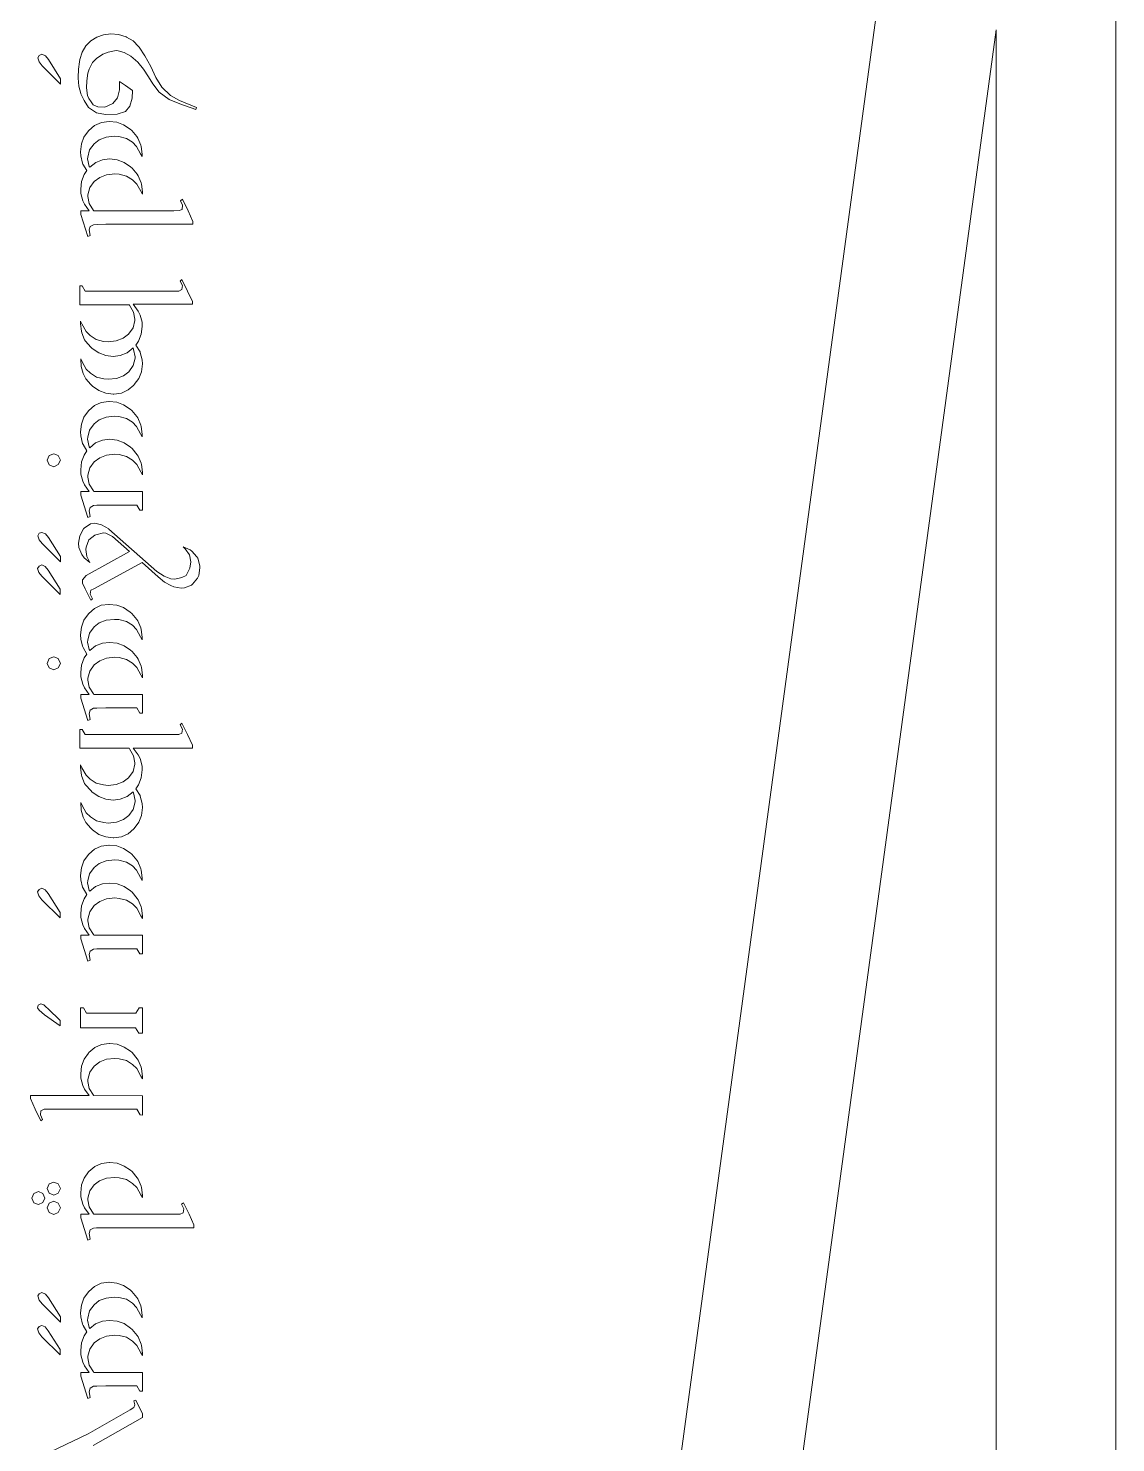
# Model space of a CAD drawing. Header units: inches. Extents: x 10.9 to 61.7, y -4.2 to 41.9.
# Drawn here: x 43.36 to 48.6, y 21.84 to 28.65 of the extents above; entities that cross this region are included whole.
import ezdxf

# ---------------------------------------------------------------- set-up
doc = ezdxf.new("R2010")
doc.units = ezdxf.units.IN
doc.header["$MEASUREMENT"] = 0
doc.layers.add('cut', color=6, linetype='Continuous', lineweight=0)
doc.layers.add('etch', color=1, linetype='Continuous', lineweight=0)

msp = doc.modelspace()

# ---------------------------------------------------------------- linework, layer by layer
at = {"layer": 'cut'}
for p, q in [((48.5979, -0.1158), (48.5979, 32.075)), ((47.659, 30.3091), (44.0697, 3.8206)), ((44.6892, 4.1293), (48.0225, 28.6453)), ((48.0225, 28.6453), (48.0225, 1.244))]:
    msp.add_line(p, q, dxfattribs=at)
at = {"layer": 'etch', "color": 1, "lineweight": 0}
for p, q in [((43.7205, 28.6214), (43.6895, 28.6101)), ((43.7562, 28.6261), (43.7205, 28.6214)), ((43.7929, 28.6224), (43.7562, 28.6261)), ((43.8295, 28.6111), (43.7929, 28.6224)), ((43.6359, 28.5669), (43.618, 28.5368)), ((43.6594, 28.5923), (43.6359, 28.5669)), ((43.6895, 28.6101), (43.6594, 28.5923)), ((43.8323, 28.6101), (43.8295, 28.6111)), ((43.8643, 28.5913), (43.8323, 28.6101)), ((43.8896, 28.565), (43.8643, 28.5913)), ((43.8925, 28.5613), (43.8896, 28.565)), ((43.9207, 28.5199), (43.8925, 28.5613)), ((43.4047, 28.5105), (43.4113, 28.5218)), ((43.4104, 28.4908), (43.4047, 28.5105)), ((43.4047, 28.5105), (43.4047, 28.5105)), ((43.4254, 28.472), (43.4104, 28.4908)), ((43.4104, 28.4908), (43.4104, 28.4908)), ((43.4113, 28.5218), (43.4244, 28.5274)), ((43.4113, 28.5218), (43.4113, 28.5218)), ((43.4244, 28.5274), (43.4414, 28.5199)), ((43.4244, 28.5274), (43.4244, 28.5274)), ((43.4244, 28.5274), (43.4244, 28.5274)), ((43.4244, 28.5274), (43.4244, 28.5274)), ((43.4414, 28.5199), (43.4414, 28.5199)), ((43.4414, 28.5199), (43.4555, 28.5011)), ((43.4555, 28.5011), (43.4555, 28.5011)), ((43.4555, 28.5011), (43.5137, 28.409)), ((43.6049, 28.4908), (43.6002, 28.4551)), ((43.6068, 28.5011), (43.6049, 28.4908)), ((43.618, 28.5368), (43.6068, 28.5011)), ((43.6519, 28.456), (43.6688, 28.487)), ((43.6688, 28.487), (43.6867, 28.5068)), ((43.6867, 28.5068), (43.7177, 28.5274)), ((43.7177, 28.5274), (43.743, 28.5378)), ((43.743, 28.5378), (43.7816, 28.5444)), ((43.7816, 28.5444), (43.791, 28.5434)), ((43.791, 28.5434), (43.821, 28.5359)), ((43.821, 28.5359), (43.853, 28.5171)), ((43.853, 28.5171), (43.8859, 28.4889)), ((43.8859, 28.4889), (43.9141, 28.456)), ((43.9489, 28.4682), (43.9207, 28.5199)), ((43.5137, 28.3837), (43.4254, 28.472)), ((43.6002, 28.4551), (43.5993, 28.4156)), ((43.5993, 28.4156), (43.5993, 28.4118)), ((43.6406, 28.3987), (43.6453, 28.4353)), ((43.6453, 28.4353), (43.6519, 28.456)), ((43.9141, 28.456), (43.9385, 28.4184)), ((43.9385, 28.4184), (43.9583, 28.3846)), ((43.9733, 28.4156), (43.9489, 28.4682)), ((44.0015, 28.3686), (43.9733, 28.4156)), ((43.5137, 28.409), (43.5137, 28.3837)), ((43.5993, 28.4118), (43.603, 28.3733)), ((43.603, 28.3733), (43.6115, 28.3385)), ((43.6397, 28.3658), (43.6406, 28.3987)), ((43.6444, 28.3282), (43.6397, 28.3658)), ((43.7975, 28.3555), (43.7891, 28.3169)), ((43.8267, 28.3771), (43.7975, 28.3959)), ((43.7975, 28.3959), (43.7975, 28.3555)), ((43.8605, 28.3526), (43.8267, 28.3771)), ((43.8586, 28.315), (43.8605, 28.3526)), ((43.9583, 28.3846), (43.9893, 28.3442)), ((44.0438, 28.3291), (44.0015, 28.3686)), ((43.6115, 28.3385), (43.6124, 28.3367)), ((43.6124, 28.3367), (43.6274, 28.3038)), ((43.6274, 28.3038), (43.6491, 28.2709)), ((43.65, 28.3141), (43.6444, 28.3282)), ((43.6613, 28.2972), (43.65, 28.3141)), ((43.6716, 28.284), (43.6613, 28.2972)), ((43.6942, 28.2737), (43.6716, 28.284)), ((43.7665, 28.2906), (43.728, 28.2728)), ((43.7891, 28.3169), (43.7665, 28.2906)), ((43.8267, 28.2511), (43.8483, 28.2775)), ((43.8483, 28.2775), (43.8586, 28.315)), ((43.9893, 28.3442), (44.0381, 28.3094)), ((44.0381, 28.3094), (44.0889, 28.2878)), ((44.087, 28.3047), (44.0438, 28.3291)), ((44.1688, 28.2699), (44.087, 28.3047)), ((44.0889, 28.2878), (44.166, 28.2605)), ((43.6491, 28.2709), (43.6876, 28.2455)), ((43.6876, 28.2455), (43.7299, 28.2361)), ((43.728, 28.2728), (43.6942, 28.2737)), ((43.7299, 28.2361), (43.7872, 28.238)), ((43.7872, 28.238), (43.8267, 28.2511)), ((44.166, 28.2605), (44.1688, 28.2699)), ((43.6481, 28.1581), (43.6265, 28.128)), ((43.65, 28.16), (43.6481, 28.1581)), ((43.6782, 28.1844), (43.65, 28.16)), ((43.7111, 28.1985), (43.6782, 28.1844)), ((43.7477, 28.2032), (43.7111, 28.1985)), ((43.7487, 28.2032), (43.7477, 28.2032)), ((43.7853, 28.1995), (43.7487, 28.2032)), ((43.8182, 28.1872), (43.7853, 28.1995)), ((43.8502, 28.1666), (43.8182, 28.1872)), ((43.8577, 28.16), (43.8502, 28.1666)), ((43.8821, 28.1308), (43.8577, 28.16)), ((43.6143, 28.0951), (43.6096, 28.0575)), ((43.6265, 28.128), (43.6143, 28.0951)), ((43.6538, 28.066), (43.6754, 28.0961)), ((43.6754, 28.0961), (43.7007, 28.1149)), ((43.7007, 28.1149), (43.7346, 28.128)), ((43.7346, 28.128), (43.7741, 28.1318)), ((43.7741, 28.1318), (43.7957, 28.1308)), ((43.7957, 28.1308), (43.8314, 28.1215)), ((43.8314, 28.1215), (43.8605, 28.1036)), ((43.8605, 28.1036), (43.8803, 28.0829)), ((43.8803, 28.0829), (43.9, 28.0481)), ((43.8859, 28.1233), (43.8821, 28.1308)), ((43.9009, 28.0895), (43.8859, 28.1233)), ((43.9028, 28.0829), (43.9009, 28.0895)), ((43.9066, 28.0463), (43.9028, 28.0829)), ((43.6096, 28.0575), (43.6115, 28.0378)), ((43.6115, 28.0378), (43.6199, 28.003)), ((43.6444, 28.0228), (43.6453, 28.0312)), ((43.6528, 27.9871), (43.6444, 28.0228)), ((43.6453, 28.0312), (43.6538, 28.066)), ((43.6838, 28.0049), (43.6547, 27.9824)), ((43.7167, 28.019), (43.6838, 28.0049)), ((43.7506, 28.0228), (43.7167, 28.019)), ((43.7863, 28.0181), (43.7506, 28.0228)), ((43.8201, 28.0059), (43.7863, 28.0181)), ((43.8511, 27.9852), (43.8201, 28.0059)), ((43.9, 28.0481), (43.9075, 28.035)), ((43.9075, 28.035), (43.9066, 28.0463)), ((43.6284, 27.9476), (43.6152, 27.9138)), ((43.6199, 28.003), (43.6218, 27.9983)), ((43.6218, 27.9983), (43.6415, 27.9664)), ((43.6415, 27.9664), (43.6284, 27.9476)), ((43.6547, 27.9824), (43.6528, 27.9871)), ((43.7026, 27.9335), (43.7355, 27.9466)), ((43.7355, 27.9466), (43.775, 27.9504)), ((43.775, 27.9504), (43.7966, 27.9495)), ((43.7966, 27.9495), (43.8323, 27.9401)), ((43.8323, 27.9401), (43.8615, 27.9222)), ((43.8586, 27.9777), (43.8511, 27.9852)), ((43.8831, 27.9495), (43.8586, 27.9777)), ((43.8878, 27.9419), (43.8831, 27.9495)), ((43.9019, 27.9072), (43.8878, 27.9419)), ((43.6152, 27.9138), (43.6115, 27.8771)), ((43.6115, 27.8771), (43.6124, 27.8564)), ((43.6462, 27.8498), (43.6556, 27.8846)), ((43.6556, 27.8846), (43.6763, 27.9147)), ((43.6763, 27.9147), (43.7026, 27.9335)), ((43.8615, 27.9222), (43.8812, 27.9015)), ((43.8812, 27.9015), (43.9009, 27.8668)), ((43.9037, 27.9015), (43.9019, 27.9072)), ((43.9084, 27.8649), (43.9037, 27.9015)), ((43.6124, 27.8564), (43.6209, 27.8217)), ((43.6209, 27.8217), (43.6293, 27.8047)), ((43.6293, 27.8047), (43.6519, 27.7728)), ((43.6462, 27.8414), (43.6462, 27.8498)), ((43.6528, 27.8076), (43.6462, 27.8414)), ((43.6726, 27.7747), (43.6528, 27.8076)), ((43.9009, 27.8668), (43.9084, 27.8527)), ((43.9084, 27.8527), (43.9084, 27.8649)), ((44.1011, 27.8282), (44.0926, 27.8207)), ((44.0926, 27.8207), (44.102, 27.8)), ((44.102, 27.8), (44.1002, 27.7794)), ((44.1284, 27.7728), (44.1011, 27.8282)), ((43.6115, 27.7728), (43.6115, 27.7549)), ((43.6519, 27.7728), (43.6115, 27.7728)), ((43.6115, 27.7549), (43.6462, 27.6487)), ((43.6744, 27.7728), (43.6726, 27.7747)), ((44.0598, 27.7728), (43.6744, 27.7728)), ((44.0851, 27.7737), (44.0598, 27.7728)), ((44.1002, 27.7794), (44.0851, 27.7737)), ((44.1519, 27.722), (44.1284, 27.7728)), ((43.6519, 27.6807), (43.6566, 27.6976)), ((43.6575, 27.6534), (43.6519, 27.6807)), ((43.6566, 27.6976), (43.6735, 27.7061)), ((43.6735, 27.7061), (43.6914, 27.707)), ((43.6914, 27.707), (43.7327, 27.7079)), ((43.7327, 27.7079), (44.1519, 27.7079)), ((44.1519, 27.7079), (44.1519, 27.722)), ((43.6462, 27.6487), (43.6575, 27.6534)), ((43.6068, 27.411), (43.6068, 27.3207)), ((43.619, 27.411), (43.6068, 27.411)), ((43.6331, 27.3865), (43.619, 27.411)), ((44.0983, 27.3931), (44.0842, 27.3865)), ((44.0992, 27.442), (44.0908, 27.4345)), ((44.0908, 27.4345), (44.1011, 27.4128)), ((44.1011, 27.4128), (44.0983, 27.3931)), ((44.1265, 27.3865), (44.0992, 27.442)), ((44.056, 27.3865), (43.6331, 27.3865)), ((43.8878, 27.2897), (43.8633, 27.3226)), ((43.8633, 27.3226), (44.15, 27.3226)), ((44.0842, 27.3865), (44.056, 27.3865)), ((44.15, 27.3367), (44.1265, 27.3865)), ((44.15, 27.3226), (44.15, 27.3367)), ((43.6068, 27.3207), (43.8445, 27.3207)), ((43.8445, 27.3207), (43.8464, 27.3179)), ((43.8464, 27.3179), (43.8662, 27.285)), ((43.8662, 27.285), (43.8727, 27.2512)), ((43.8972, 27.2709), (43.8878, 27.2897)), ((43.9066, 27.2362), (43.8972, 27.2709)), ((43.6096, 27.2409), (43.6105, 27.2286)), ((43.6171, 27.2277), (43.6096, 27.2409)), ((43.6105, 27.2286), (43.6143, 27.1929)), ((43.6143, 27.1929), (43.6162, 27.1854)), ((43.6368, 27.192), (43.6171, 27.2277)), ((43.6575, 27.1723), (43.6368, 27.192)), ((43.8633, 27.2089), (43.8417, 27.1788)), ((43.8727, 27.2437), (43.8633, 27.2089)), ((43.8727, 27.2512), (43.8727, 27.2437)), ((43.9028, 27.1788), (43.9075, 27.2164)), ((43.9075, 27.2164), (43.9066, 27.2362)), ((43.6162, 27.1854), (43.6303, 27.1516)), ((43.6303, 27.1516), (43.635, 27.145)), ((43.635, 27.145), (43.6594, 27.1168)), ((43.6857, 27.1535), (43.6575, 27.1723)), ((43.7214, 27.1441), (43.6857, 27.1535)), ((43.743, 27.1422), (43.7214, 27.1441)), ((43.7825, 27.1469), (43.743, 27.1422)), ((43.8163, 27.1591), (43.7825, 27.1469)), ((43.8417, 27.1788), (43.8163, 27.1591)), ((43.8765, 27.1262), (43.8896, 27.145)), ((43.8972, 27.0933), (43.8765, 27.1262)), ((43.8896, 27.145), (43.9028, 27.1788)), ((43.6115, 27.0595), (43.6133, 27.0228)), ((43.618, 27.0454), (43.6115, 27.0595)), ((43.6594, 27.1168), (43.6669, 27.1093)), ((43.6669, 27.1093), (43.6979, 27.0886)), ((43.6979, 27.0886), (43.7318, 27.0755)), ((43.7318, 27.0755), (43.7675, 27.0717)), ((43.7675, 27.0717), (43.7684, 27.0717)), ((43.7684, 27.0717), (43.8013, 27.0755)), ((43.8013, 27.0755), (43.8351, 27.0886)), ((43.8351, 27.0886), (43.8633, 27.1121)), ((43.8633, 27.1121), (43.8662, 27.1055)), ((43.8737, 27.0623), (43.8643, 27.0275)), ((43.8662, 27.1055), (43.8737, 27.0698)), ((43.8737, 27.0698), (43.8737, 27.0623)), ((43.8981, 27.0896), (43.8972, 27.0933)), ((43.9075, 27.0548), (43.8981, 27.0896)), ((43.9084, 27.035), (43.9075, 27.0548)), ((43.6133, 27.0228), (43.6227, 26.989)), ((43.6378, 27.0106), (43.618, 27.0454)), ((43.6227, 26.989), (43.6359, 26.9636)), ((43.6585, 26.9909), (43.6378, 27.0106)), ((43.6876, 26.9721), (43.6585, 26.9909)), ((43.8427, 26.9975), (43.8173, 26.9777)), ((43.8643, 27.0275), (43.8427, 26.9975)), ((43.8915, 26.9646), (43.9037, 26.9975)), ((43.9037, 26.9975), (43.9084, 27.035)), ((43.6359, 26.9636), (43.6603, 26.9354)), ((43.6603, 26.9354), (43.6688, 26.9279)), ((43.6688, 26.9279), (43.6989, 26.9072)), ((43.7233, 26.9627), (43.6876, 26.9721)), ((43.744, 26.9617), (43.7233, 26.9627)), ((43.7835, 26.9655), (43.744, 26.9617)), ((43.8173, 26.9777), (43.7835, 26.9655)), ((43.8398, 26.91), (43.868, 26.9335)), ((43.868, 26.9335), (43.869, 26.9354)), ((43.869, 26.9354), (43.8915, 26.9646)), ((43.7101, 26.8499), (43.6782, 26.8349)), ((43.6989, 26.9072), (43.7327, 26.8941)), ((43.7468, 26.8546), (43.7101, 26.8499)), ((43.7327, 26.8941), (43.7684, 26.8903)), ((43.7487, 26.8546), (43.7468, 26.8546)), ((43.7853, 26.8508), (43.7487, 26.8546)), ((43.7684, 26.8903), (43.7694, 26.8903)), ((43.7694, 26.8903), (43.7712, 26.8903)), ((43.7712, 26.8903), (43.8079, 26.895)), ((43.8182, 26.8386), (43.7853, 26.8508)), ((43.8079, 26.895), (43.8398, 26.91)), ((43.6265, 26.7785), (43.6143, 26.7456)), ((43.6481, 26.8086), (43.6265, 26.7785)), ((43.65, 26.8114), (43.6481, 26.8086)), ((43.6782, 26.8349), (43.65, 26.8114)), ((43.7007, 26.7663), (43.7346, 26.7785)), ((43.7346, 26.7785), (43.7741, 26.7832)), ((43.7741, 26.7832), (43.7957, 26.7813)), ((43.7957, 26.7813), (43.8314, 26.7728)), ((43.8492, 26.8179), (43.8182, 26.8386)), ((43.8577, 26.8104), (43.8492, 26.8179)), ((43.8821, 26.7813), (43.8577, 26.8104)), ((43.8859, 26.7757), (43.8821, 26.7813)), ((43.6143, 26.7456), (43.6096, 26.708)), ((43.6453, 26.6817), (43.6538, 26.7165)), ((43.6538, 26.7165), (43.6754, 26.7465)), ((43.6754, 26.7465), (43.7007, 26.7663)), ((43.8314, 26.7728), (43.8605, 26.754)), ((43.8605, 26.754), (43.8803, 26.7334)), ((43.8803, 26.7334), (43.9, 26.6986)), ((43.9009, 26.7409), (43.8859, 26.7757)), ((43.9028, 26.7334), (43.9009, 26.7409)), ((43.9066, 26.6967), (43.9028, 26.7334)), ((43.6096, 26.708), (43.6115, 26.6883)), ((43.6115, 26.6883), (43.6199, 26.6525)), ((43.6199, 26.6525), (43.6227, 26.6478)), ((43.6227, 26.6478), (43.6415, 26.6159)), ((43.6444, 26.6732), (43.6453, 26.6817)), ((43.6528, 26.6366), (43.6444, 26.6732)), ((43.6829, 26.6544), (43.6547, 26.6319)), ((43.7167, 26.6676), (43.6829, 26.6544)), ((43.7506, 26.6723), (43.7167, 26.6676)), ((43.7863, 26.6676), (43.7506, 26.6723)), ((43.8201, 26.6554), (43.7863, 26.6676)), ((43.8511, 26.6337), (43.8201, 26.6554)), ((43.9, 26.6986), (43.9075, 26.6845)), ((43.9075, 26.6845), (43.9066, 26.6967)), ((43.4498, 26.5717), (43.4592, 26.5943)), ((43.4592, 26.5943), (43.4818, 26.6027)), ((43.4592, 26.5943), (43.4592, 26.5943)), ((43.4818, 26.6027), (43.5034, 26.5943)), ((43.4818, 26.6027), (43.4818, 26.6027)), ((43.4818, 26.6027), (43.4818, 26.6027)), ((43.4818, 26.6027), (43.4818, 26.6027)), ((43.5034, 26.5943), (43.5034, 26.5943)), ((43.5034, 26.5943), (43.5137, 26.5717)), ((43.6284, 26.5962), (43.6152, 26.5633)), ((43.6415, 26.6159), (43.6284, 26.5962)), ((43.6547, 26.6319), (43.6528, 26.6366)), ((43.6763, 26.5642), (43.7026, 26.583)), ((43.7026, 26.583), (43.7355, 26.5962)), ((43.7355, 26.5962), (43.775, 26.5999)), ((43.775, 26.5999), (43.7966, 26.599)), ((43.7966, 26.599), (43.8323, 26.5896)), ((43.8323, 26.5896), (43.8615, 26.5717)), ((43.8586, 26.6272), (43.8511, 26.6337)), ((43.8831, 26.598), (43.8586, 26.6272)), ((43.8878, 26.5915), (43.8831, 26.598)), ((43.9019, 26.5567), (43.8878, 26.5915)), ((43.4592, 26.5492), (43.4498, 26.5717)), ((43.4498, 26.5717), (43.4498, 26.5717)), ((43.4818, 26.5398), (43.4592, 26.5492)), ((43.4592, 26.5492), (43.4592, 26.5492)), ((43.5034, 26.5501), (43.4818, 26.5398)), ((43.4818, 26.5398), (43.4818, 26.5398)), ((43.5137, 26.5717), (43.5034, 26.5501)), ((43.5034, 26.5501), (43.5034, 26.5501)), ((43.5137, 26.5717), (43.5137, 26.5717)), ((43.6152, 26.5633), (43.6115, 26.5257)), ((43.6115, 26.5257), (43.6124, 26.505)), ((43.6124, 26.505), (43.6209, 26.4702)), ((43.6462, 26.4994), (43.6556, 26.5341)), ((43.6556, 26.5341), (43.6763, 26.5642)), ((43.8615, 26.5717), (43.8812, 26.5501)), ((43.8812, 26.5501), (43.9009, 26.5153)), ((43.9009, 26.5153), (43.9084, 26.5012)), ((43.9037, 26.5501), (43.9019, 26.5567)), ((43.9084, 26.5135), (43.9037, 26.5501)), ((43.9084, 26.5012), (43.9084, 26.5135)), ((43.6209, 26.4702), (43.6303, 26.4524)), ((43.6303, 26.4524), (43.6519, 26.4204)), ((43.6462, 26.49), (43.6462, 26.4994)), ((43.6528, 26.4561), (43.6462, 26.49)), ((43.6726, 26.4232), (43.6528, 26.4561)), ((43.6115, 26.4204), (43.6115, 26.4026)), ((43.6519, 26.4204), (43.6115, 26.4204)), ((43.6115, 26.4026), (43.6462, 26.2954)), ((43.6744, 26.4204), (43.6726, 26.4232)), ((43.9084, 26.4204), (43.6744, 26.4204)), ((43.9084, 26.3302), (43.9084, 26.4204)), ((43.6519, 26.3283), (43.6566, 26.3443)), ((43.6575, 26.3001), (43.6519, 26.3283)), ((43.6566, 26.3443), (43.6735, 26.3537)), ((43.6735, 26.3537), (43.6895, 26.3546)), ((43.6895, 26.3546), (43.7327, 26.3556)), ((43.7327, 26.3556), (43.8821, 26.3556)), ((43.8821, 26.3556), (43.8962, 26.3302)), ((43.8962, 26.3302), (43.9084, 26.3302)), ((43.6246, 26.2409), (43.6068, 26.2071)), ((43.6274, 26.2447), (43.6246, 26.2409)), ((43.6585, 26.2644), (43.6274, 26.2447)), ((43.6462, 26.2954), (43.6575, 26.3001)), ((43.6791, 26.2682), (43.6585, 26.2644)), ((43.7111, 26.2606), (43.6791, 26.2682)), ((43.7468, 26.2409), (43.7111, 26.2606)), ((43.7468, 26.24), (43.7468, 26.2409)), ((43.978, 26.036), (43.7468, 26.24)), ((43.4047, 26.208), (43.4113, 26.2193)), ((43.4104, 26.1883), (43.4047, 26.208)), ((43.4047, 26.208), (43.4047, 26.208)), ((43.4254, 26.1695), (43.4104, 26.1883)), ((43.4104, 26.1883), (43.4104, 26.1883)), ((43.4113, 26.2193), (43.4244, 26.224)), ((43.4113, 26.2193), (43.4113, 26.2193)), ((43.4244, 26.224), (43.4414, 26.2174)), ((43.4244, 26.224), (43.4244, 26.224)), ((43.4244, 26.224), (43.4244, 26.224)), ((43.4244, 26.224), (43.4244, 26.224)), ((43.5137, 26.0821), (43.4254, 26.1695)), ((43.4414, 26.2174), (43.4414, 26.2174)), ((43.4414, 26.2174), (43.4555, 26.1986)), ((43.4555, 26.1986), (43.4555, 26.1986)), ((43.4555, 26.1986), (43.5137, 26.1075)), ((43.6068, 26.2071), (43.6011, 26.1723)), ((43.6011, 26.1723), (43.603, 26.1507)), ((43.6368, 26.1526), (43.6509, 26.1873)), ((43.6509, 26.1873), (43.6791, 26.2099)), ((43.6791, 26.2099), (43.6848, 26.2127)), ((43.6848, 26.2127), (43.7205, 26.2212)), ((43.7205, 26.2212), (43.7318, 26.2202)), ((43.7318, 26.2202), (43.7647, 26.2043)), ((43.7647, 26.2043), (43.8464, 26.131)), ((43.5137, 26.1075), (43.5137, 26.0821)), ((43.603, 26.1507), (43.6171, 26.1169)), ((43.6171, 26.1169), (43.6284, 26.1018)), ((43.6284, 26.1018), (43.6556, 26.0783)), ((43.6359, 26.1413), (43.6368, 26.1526)), ((43.6415, 26.1084), (43.6359, 26.1413)), ((43.8464, 26.131), (43.6378, 26.0154)), ((43.6556, 26.0783), (43.6415, 26.1084)), ((44.1049, 26.1545), (44.1143, 26.1451)), ((44.1387, 26.1394), (44.1049, 26.1545)), ((44.1143, 26.1451), (44.1349, 26.115)), ((44.1349, 26.115), (44.1425, 26.0821)), ((44.1462, 26.1338), (44.1387, 26.1394)), ((44.1706, 26.1065), (44.1462, 26.1338)), ((44.1753, 26.099), (44.1706, 26.1065)), ((44.1857, 26.0633), (44.1753, 26.099)), ((43.4028, 26.0501), (43.4104, 26.0614)), ((43.4094, 26.0304), (43.4028, 26.0501)), ((43.4028, 26.0501), (43.4028, 26.0501)), ((43.4244, 26.0125), (43.4094, 26.0304)), ((43.4094, 26.0304), (43.4094, 26.0304)), ((43.4104, 26.0614), (43.4235, 26.0671)), ((43.4104, 26.0614), (43.4104, 26.0614)), ((43.4235, 26.0671), (43.4404, 26.0595)), ((43.4235, 26.0671), (43.4235, 26.0671)), ((43.4235, 26.0671), (43.4235, 26.0671)), ((43.4235, 26.0671), (43.4235, 26.0671)), ((43.4404, 26.0595), (43.4404, 26.0595)), ((43.4404, 26.0595), (43.4545, 26.0417)), ((43.4545, 26.0417), (43.4545, 26.0417)), ((43.4545, 26.0417), (43.5128, 25.9496)), ((43.6744, 25.9524), (43.9075, 26.0783)), ((43.9075, 26.0783), (43.9846, 26.0097)), ((44.0128, 26.0125), (43.978, 26.036)), ((44.1368, 26.0511), (44.119, 26.0163)), ((44.1425, 26.0821), (44.1368, 26.0511)), ((44.18, 26.0163), (44.1857, 26.053)), ((44.1857, 26.053), (44.1857, 26.0633)), ((43.5128, 25.9242), (43.4244, 26.0125)), ((43.6378, 26.0154), (43.6199, 25.9947)), ((43.6199, 25.9947), (43.6199, 25.9796)), ((43.6199, 25.9796), (43.6321, 25.9515)), ((43.9846, 26.0097), (44.0156, 25.9843)), ((44.0457, 26.0003), (44.0128, 26.0125)), ((44.0156, 25.9843), (44.0447, 25.9674)), ((44.0447, 25.9674), (44.0607, 25.9609)), ((44.0645, 25.9984), (44.0457, 26.0003)), ((44.0607, 25.9609), (44.0955, 25.9552)), ((44.0983, 26.006), (44.0645, 25.9984)), ((44.119, 26.0163), (44.0983, 26.006)), ((44.1114, 25.9562), (44.1443, 25.9703)), ((44.1443, 25.9703), (44.15, 25.975)), ((44.15, 25.975), (44.1744, 26.0031)), ((44.1744, 26.0031), (44.18, 26.0163)), ((43.5128, 25.9496), (43.5128, 25.9242)), ((43.6321, 25.9515), (43.6594, 25.8969)), ((43.6575, 25.9261), (43.6594, 25.9458)), ((43.6679, 25.9035), (43.6575, 25.9261)), ((43.6594, 25.9458), (43.6744, 25.9524)), ((43.6594, 25.8969), (43.6679, 25.9035)), ((44.0955, 25.9552), (44.1114, 25.9562)), ((43.6481, 25.8312), (43.6265, 25.8011)), ((43.65, 25.833), (43.6481, 25.8312)), ((43.6782, 25.8575), (43.65, 25.833)), ((43.7101, 25.8725), (43.6782, 25.8575)), ((43.7468, 25.8772), (43.7101, 25.8725)), ((43.7487, 25.8772), (43.7468, 25.8772)), ((43.7853, 25.8735), (43.7487, 25.8772)), ((43.8182, 25.8612), (43.7853, 25.8735)), ((43.8492, 25.8396), (43.8182, 25.8612)), ((43.8577, 25.833), (43.8492, 25.8396)), ((43.8821, 25.8039), (43.8577, 25.833)), ((43.6143, 25.7673), (43.6096, 25.7306)), ((43.6265, 25.8011), (43.6143, 25.7673)), ((43.6538, 25.7391), (43.6754, 25.7691)), ((43.6754, 25.7691), (43.7007, 25.7889)), ((43.7007, 25.7889), (43.7346, 25.8011)), ((43.7346, 25.8011), (43.7741, 25.8048)), ((43.7741, 25.8048), (43.7957, 25.8039)), ((43.7957, 25.8039), (43.8314, 25.7945)), ((43.8314, 25.7945), (43.8605, 25.7767)), ((43.8605, 25.7767), (43.8803, 25.756)), ((43.8803, 25.756), (43.9, 25.7212)), ((43.8859, 25.7973), (43.8821, 25.8039)), ((43.9009, 25.7635), (43.8859, 25.7973)), ((43.9028, 25.756), (43.9009, 25.7635)), ((43.9066, 25.7193), (43.9028, 25.756)), ((43.6096, 25.7306), (43.6115, 25.7099)), ((43.6115, 25.7099), (43.6199, 25.6752)), ((43.6444, 25.6949), (43.6453, 25.7043)), ((43.6528, 25.6592), (43.6444, 25.6949)), ((43.6453, 25.7043), (43.6538, 25.7391)), ((43.7167, 25.6902), (43.6829, 25.677)), ((43.7506, 25.694), (43.7167, 25.6902)), ((43.7863, 25.6902), (43.7506, 25.694)), ((43.8201, 25.677), (43.7863, 25.6902)), ((43.9, 25.7212), (43.9075, 25.7062)), ((43.9075, 25.7062), (43.9066, 25.7193)), ((43.4592, 25.6159), (43.4818, 25.6244)), ((43.4818, 25.6244), (43.5034, 25.6159)), ((43.4818, 25.6244), (43.4818, 25.6244)), ((43.4818, 25.6244), (43.4818, 25.6244)), ((43.4818, 25.6244), (43.4818, 25.6244)), ((43.6199, 25.6752), (43.6227, 25.6695)), ((43.6227, 25.6695), (43.6415, 25.6376)), ((43.6415, 25.6376), (43.6284, 25.6188)), ((43.6547, 25.6545), (43.6528, 25.6592)), ((43.6829, 25.677), (43.6547, 25.6545)), ((43.7355, 25.6178), (43.775, 25.6225)), ((43.775, 25.6225), (43.7966, 25.6206)), ((43.7966, 25.6206), (43.8323, 25.6122)), ((43.8511, 25.6564), (43.8201, 25.677)), ((43.8586, 25.6498), (43.8511, 25.6564)), ((43.8831, 25.6206), (43.8586, 25.6498)), ((43.8878, 25.6131), (43.8831, 25.6206)), ((43.4498, 25.5925), (43.4592, 25.6159)), ((43.4592, 25.5708), (43.4498, 25.5925)), ((43.4498, 25.5925), (43.4498, 25.5925)), ((43.4592, 25.6159), (43.4592, 25.6159)), ((43.4818, 25.5614), (43.4592, 25.5708)), ((43.4592, 25.5708), (43.4592, 25.5708)), ((43.5034, 25.5718), (43.4818, 25.5614)), ((43.4818, 25.5614), (43.4818, 25.5614)), ((43.5034, 25.6159), (43.5034, 25.6159)), ((43.5034, 25.6159), (43.5137, 25.5925)), ((43.5137, 25.5925), (43.5034, 25.5718)), ((43.5034, 25.5718), (43.5034, 25.5718)), ((43.5137, 25.5925), (43.5137, 25.5925)), ((43.6152, 25.5849), (43.6115, 25.5483)), ((43.6284, 25.6188), (43.6152, 25.5849)), ((43.6462, 25.521), (43.6556, 25.5558)), ((43.6556, 25.5558), (43.6763, 25.5859)), ((43.6763, 25.5859), (43.7026, 25.6056)), ((43.7026, 25.6056), (43.7355, 25.6178)), ((43.8323, 25.6122), (43.8615, 25.5934)), ((43.8615, 25.5934), (43.8812, 25.5727)), ((43.8812, 25.5727), (43.9009, 25.537)), ((43.9019, 25.5793), (43.8878, 25.6131)), ((43.9037, 25.5727), (43.9019, 25.5793)), ((43.9084, 25.5361), (43.9037, 25.5727)), ((43.6115, 25.5483), (43.6124, 25.5276)), ((43.6124, 25.5276), (43.6209, 25.4928)), ((43.6209, 25.4928), (43.6303, 25.475)), ((43.6462, 25.5126), (43.6462, 25.521)), ((43.6528, 25.4778), (43.6462, 25.5126)), ((43.9009, 25.537), (43.9084, 25.5238)), ((43.9084, 25.5238), (43.9084, 25.5361)), ((43.6115, 25.443), (43.6115, 25.4252)), ((43.6519, 25.443), (43.6115, 25.443)), ((43.6115, 25.4252), (43.6462, 25.318)), ((43.6303, 25.475), (43.6519, 25.443)), ((43.6726, 25.4458), (43.6528, 25.4778)), ((43.6744, 25.443), (43.6726, 25.4458)), ((43.9084, 25.443), (43.6744, 25.443)), ((43.9084, 25.3528), (43.9084, 25.443)), ((43.6519, 25.35), (43.6566, 25.3669)), ((43.6575, 25.3227), (43.6519, 25.35)), ((43.6566, 25.3669), (43.6735, 25.3763)), ((43.6735, 25.3763), (43.6895, 25.3772)), ((43.6895, 25.3772), (43.7327, 25.3782)), ((43.7327, 25.3782), (43.8821, 25.3782)), ((43.8821, 25.3782), (43.8962, 25.3528)), ((43.8962, 25.3528), (43.9084, 25.3528)), ((43.6462, 25.318), (43.6575, 25.3227)), ((44.0992, 25.3049), (44.0908, 25.2974)), ((44.0908, 25.2974), (44.1011, 25.2757)), ((44.1265, 25.2494), (44.0992, 25.3049)), ((43.6068, 25.2739), (43.6068, 25.1836)), ((43.619, 25.2739), (43.6068, 25.2739)), ((43.6331, 25.2494), (43.619, 25.2739)), ((44.056, 25.2494), (43.6331, 25.2494)), ((44.0842, 25.2494), (44.056, 25.2494)), ((44.0983, 25.256), (44.0842, 25.2494)), ((44.1011, 25.2757), (44.0983, 25.256)), ((44.15, 25.1987), (44.1265, 25.2494)), ((43.6068, 25.1836), (43.8445, 25.1836)), ((43.8445, 25.1836), (43.8464, 25.1808)), ((43.8464, 25.1808), (43.8662, 25.1479)), ((43.8878, 25.1526), (43.8633, 25.1846)), ((43.8633, 25.1846), (44.15, 25.1846)), ((43.8662, 25.1479), (43.8727, 25.1141)), ((43.8972, 25.1338), (43.8878, 25.1526)), ((44.15, 25.1846), (44.15, 25.1987)), ((43.6096, 25.1038), (43.6105, 25.0915)), ((43.6171, 25.0897), (43.6096, 25.1038)), ((43.6105, 25.0915), (43.6143, 25.0549)), ((43.6368, 25.0549), (43.6171, 25.0897)), ((43.8727, 25.1066), (43.8633, 25.0718)), ((43.8727, 25.1141), (43.8727, 25.1066)), ((43.9066, 25.0981), (43.8972, 25.1338)), ((43.9028, 25.0417), (43.9075, 25.0793)), ((43.9075, 25.0793), (43.9066, 25.0981)), ((43.6143, 25.0549), (43.6162, 25.0483)), ((43.6162, 25.0483), (43.6303, 25.0145)), ((43.6303, 25.0145), (43.635, 25.0079)), ((43.635, 25.0079), (43.6594, 24.9797)), ((43.6575, 25.0352), (43.6368, 25.0549)), ((43.6857, 25.0164), (43.6575, 25.0352)), ((43.7214, 25.007), (43.6857, 25.0164)), ((43.743, 25.0051), (43.7214, 25.007)), ((43.7825, 25.0088), (43.743, 25.0051)), ((43.8163, 25.022), (43.7825, 25.0088)), ((43.8417, 25.0417), (43.8163, 25.022)), ((43.8633, 25.0718), (43.8417, 25.0417)), ((43.8765, 24.9891), (43.8896, 25.0079)), ((43.8896, 25.0079), (43.9028, 25.0417)), ((43.6594, 24.9797), (43.6669, 24.9722)), ((43.6669, 24.9722), (43.6979, 24.9515)), ((43.6979, 24.9515), (43.7318, 24.9384)), ((43.7318, 24.9384), (43.7675, 24.9346)), ((43.7684, 24.9346), (43.8013, 24.9384)), ((43.8013, 24.9384), (43.8351, 24.9515)), ((43.8351, 24.9515), (43.8633, 24.9741)), ((43.8633, 24.9741), (43.8662, 24.9684)), ((43.8662, 24.9684), (43.8737, 24.9327)), ((43.8972, 24.9562), (43.8765, 24.9891)), ((43.8981, 24.9524), (43.8972, 24.9562)), ((43.9075, 24.9177), (43.8981, 24.9524)), ((43.6115, 24.9224), (43.6133, 24.8857)), ((43.618, 24.9083), (43.6115, 24.9224)), ((43.6133, 24.8857), (43.6227, 24.8519)), ((43.6378, 24.8735), (43.618, 24.9083)), ((43.6585, 24.8528), (43.6378, 24.8735)), ((43.7675, 24.9346), (43.7684, 24.9346)), ((43.8643, 24.8895), (43.8427, 24.8603)), ((43.8737, 24.9252), (43.8643, 24.8895)), ((43.8737, 24.9327), (43.8737, 24.9252)), ((43.9037, 24.8603), (43.9084, 24.8979)), ((43.9084, 24.8979), (43.9075, 24.9177)), ((43.6227, 24.8519), (43.6359, 24.8265)), ((43.6359, 24.8265), (43.6603, 24.7983)), ((43.6876, 24.835), (43.6585, 24.8528)), ((43.7233, 24.8256), (43.6876, 24.835)), ((43.744, 24.8237), (43.7233, 24.8256)), ((43.7835, 24.8284), (43.744, 24.8237)), ((43.8173, 24.8406), (43.7835, 24.8284)), ((43.8427, 24.8603), (43.8173, 24.8406)), ((43.869, 24.7974), (43.8915, 24.8275)), ((43.8915, 24.8275), (43.9037, 24.8603)), ((43.6603, 24.7983), (43.6688, 24.7908)), ((43.6688, 24.7908), (43.6989, 24.7692)), ((43.6989, 24.7692), (43.7327, 24.757)), ((43.7327, 24.757), (43.7684, 24.7523)), ((43.7684, 24.7523), (43.7694, 24.7523)), ((43.7694, 24.7523), (43.7712, 24.7523)), ((43.7712, 24.7523), (43.8079, 24.7579)), ((43.8079, 24.7579), (43.8398, 24.772)), ((43.8398, 24.772), (43.868, 24.7964)), ((43.868, 24.7964), (43.869, 24.7974)), ((43.6481, 24.6714), (43.6265, 24.6414)), ((43.65, 24.6733), (43.6481, 24.6714)), ((43.6782, 24.6978), (43.65, 24.6733)), ((43.7101, 24.7128), (43.6782, 24.6978)), ((43.7468, 24.7175), (43.7101, 24.7128)), ((43.7487, 24.7175), (43.7468, 24.7175)), ((43.7853, 24.7137), (43.7487, 24.7175)), ((43.8182, 24.7015), (43.7853, 24.7137)), ((43.8492, 24.6808), (43.8182, 24.7015)), ((43.8577, 24.6733), (43.8492, 24.6808)), ((43.8821, 24.6442), (43.8577, 24.6733)), ((43.6143, 24.6075), (43.6096, 24.5709)), ((43.6265, 24.6414), (43.6143, 24.6075)), ((43.6538, 24.5793), (43.6754, 24.6094)), ((43.6754, 24.6094), (43.7007, 24.6292)), ((43.7007, 24.6292), (43.7346, 24.6414)), ((43.7346, 24.6414), (43.7741, 24.6461)), ((43.7741, 24.6461), (43.7957, 24.6442)), ((43.7957, 24.6442), (43.8314, 24.6357)), ((43.8314, 24.6357), (43.8605, 24.6169)), ((43.8605, 24.6169), (43.8803, 24.5963)), ((43.8859, 24.6376), (43.8821, 24.6442)), ((43.9009, 24.6038), (43.8859, 24.6376)), ((43.9028, 24.5963), (43.9009, 24.6038)), ((43.6096, 24.5709), (43.6115, 24.5502)), ((43.6115, 24.5502), (43.6199, 24.5154)), ((43.6444, 24.5352), (43.6453, 24.5446)), ((43.6528, 24.4995), (43.6444, 24.5352)), ((43.6453, 24.5446), (43.6538, 24.5793)), ((43.7167, 24.5305), (43.6829, 24.5173)), ((43.7506, 24.5342), (43.7167, 24.5305)), ((43.7863, 24.5305), (43.7506, 24.5342)), ((43.8201, 24.5183), (43.7863, 24.5305)), ((43.8803, 24.5963), (43.9, 24.5615)), ((43.9, 24.5615), (43.9075, 24.5465)), ((43.9066, 24.5596), (43.9028, 24.5963)), ((43.9075, 24.5465), (43.9066, 24.5596)), ((43.4028, 24.4929), (43.4104, 24.5042)), ((43.4094, 24.4732), (43.4028, 24.4929)), ((43.4028, 24.4929), (43.4028, 24.4929)), ((43.4244, 24.4544), (43.4094, 24.4732)), ((43.4094, 24.4732), (43.4094, 24.4732)), ((43.4104, 24.5042), (43.4235, 24.5098)), ((43.4104, 24.5042), (43.4104, 24.5042)), ((43.4235, 24.5098), (43.4404, 24.5023)), ((43.4235, 24.5098), (43.4235, 24.5098)), ((43.4235, 24.5098), (43.4235, 24.5098)), ((43.4235, 24.5098), (43.4235, 24.5098)), ((43.4404, 24.5023), (43.4404, 24.5023)), ((43.4404, 24.5023), (43.4545, 24.4835)), ((43.4545, 24.4835), (43.4545, 24.4835)), ((43.4545, 24.4835), (43.5128, 24.3923)), ((43.6199, 24.5154), (43.6227, 24.5098)), ((43.6227, 24.5098), (43.6415, 24.4788)), ((43.6415, 24.4788), (43.6284, 24.4591)), ((43.6547, 24.4948), (43.6528, 24.4995)), ((43.6829, 24.5173), (43.6547, 24.4948)), ((43.7355, 24.4581), (43.775, 24.4628)), ((43.775, 24.4628), (43.7966, 24.4609)), ((43.7966, 24.4609), (43.8323, 24.4525)), ((43.8511, 24.4966), (43.8201, 24.5183)), ((43.8586, 24.4901), (43.8511, 24.4966)), ((43.8831, 24.4609), (43.8586, 24.4901)), ((43.8878, 24.4544), (43.8831, 24.4609)), ((43.5128, 24.367), (43.4244, 24.4544)), ((43.6152, 24.4252), (43.6115, 24.3886)), ((43.6284, 24.4591), (43.6152, 24.4252)), ((43.6462, 24.3613), (43.6556, 24.3961)), ((43.6556, 24.3961), (43.6763, 24.4262)), ((43.6763, 24.4262), (43.7026, 24.4459)), ((43.7026, 24.4459), (43.7355, 24.4581)), ((43.8323, 24.4525), (43.8615, 24.4337)), ((43.8615, 24.4337), (43.8812, 24.413)), ((43.8812, 24.413), (43.9009, 24.3773)), ((43.9019, 24.4196), (43.8878, 24.4544)), ((43.9037, 24.413), (43.9019, 24.4196)), ((43.9084, 24.3764), (43.9037, 24.413)), ((43.5128, 24.3923), (43.5128, 24.367)), ((43.6115, 24.3886), (43.6124, 24.3679)), ((43.6124, 24.3679), (43.6209, 24.3331)), ((43.6209, 24.3331), (43.6303, 24.3153)), ((43.6462, 24.3529), (43.6462, 24.3613)), ((43.6528, 24.319), (43.6462, 24.3529)), ((43.9009, 24.3773), (43.9084, 24.3641)), ((43.9084, 24.3641), (43.9084, 24.3764)), ((43.6115, 24.2833), (43.6115, 24.2655)), ((43.6519, 24.2833), (43.6115, 24.2833)), ((43.6115, 24.2655), (43.6462, 24.1583)), ((43.6303, 24.3153), (43.6519, 24.2833)), ((43.6726, 24.2861), (43.6528, 24.319)), ((43.6744, 24.2833), (43.6726, 24.2861)), ((43.9084, 24.2833), (43.6744, 24.2833)), ((43.9084, 24.1931), (43.9084, 24.2833)), ((43.6519, 24.1903), (43.6566, 24.2072)), ((43.6575, 24.163), (43.6519, 24.1903)), ((43.6566, 24.2072), (43.6735, 24.2166)), ((43.6735, 24.2166), (43.6895, 24.2175)), ((43.6895, 24.2175), (43.7327, 24.2185)), ((43.7327, 24.2185), (43.8821, 24.2185)), ((43.8821, 24.2185), (43.8962, 24.1931)), ((43.8962, 24.1931), (43.9084, 24.1931)), ((43.6462, 24.1583), (43.6575, 24.163)), ((43.4066, 23.9459), (43.4028, 23.9328)), ((43.4028, 23.9328), (43.4104, 23.9215)), ((43.4188, 23.9525), (43.4066, 23.9459)), ((43.4104, 23.9215), (43.4367, 23.8999)), ((43.4329, 23.9478), (43.4188, 23.9525)), ((43.4432, 23.9384), (43.4329, 23.9478)), ((43.4545, 23.9281), (43.4432, 23.9384)), ((43.5128, 23.8726), (43.4545, 23.9281)), ((43.6096, 23.9328), (43.6096, 23.8378)), ((43.6246, 23.9328), (43.6096, 23.9328)), ((43.6387, 23.9083), (43.6246, 23.9328)), ((43.8925, 23.9328), (43.8774, 23.9074)), ((43.9084, 23.9328), (43.8925, 23.9328)), ((43.9084, 23.8115), (43.9084, 23.9328)), ((43.4367, 23.8999), (43.5128, 23.8472)), ((43.5128, 23.8472), (43.5128, 23.8726)), ((43.8774, 23.9074), (43.6387, 23.9083)), ((43.6096, 23.8378), (43.8756, 23.8378)), ((43.8756, 23.8378), (43.8915, 23.8115)), ((43.8915, 23.8115), (43.9084, 23.8115)), ((43.6491, 23.7157), (43.6284, 23.6856)), ((43.6509, 23.7176), (43.6491, 23.7157)), ((43.6791, 23.742), (43.6509, 23.7176)), ((43.712, 23.7561), (43.6791, 23.742)), ((43.7477, 23.7617), (43.712, 23.7561)), ((43.7506, 23.7617), (43.7477, 23.7617)), ((43.7863, 23.758), (43.7506, 23.7617)), ((43.8201, 23.7448), (43.7863, 23.758)), ((43.8511, 23.7241), (43.8201, 23.7448)), ((43.8586, 23.7176), (43.8511, 23.7241)), ((43.8831, 23.6884), (43.8586, 23.7176)), ((43.6152, 23.6518), (43.6115, 23.6151)), ((43.6284, 23.6856), (43.6152, 23.6518)), ((43.6556, 23.6236), (43.6763, 23.6527)), ((43.6763, 23.6527), (43.7026, 23.6734)), ((43.7026, 23.6734), (43.7355, 23.6856)), ((43.7355, 23.6856), (43.775, 23.6894)), ((43.775, 23.6894), (43.7966, 23.6884)), ((43.7966, 23.6884), (43.8323, 23.679)), ((43.8323, 23.679), (43.8615, 23.6612)), ((43.8615, 23.6612), (43.8812, 23.6405)), ((43.8878, 23.6809), (43.8831, 23.6884)), ((43.9019, 23.6471), (43.8878, 23.6809)), ((43.9037, 23.6396), (43.9019, 23.6471)), ((43.6115, 23.6151), (43.6124, 23.5954)), ((43.6124, 23.5954), (43.6209, 23.5597)), ((43.6462, 23.5888), (43.6556, 23.6236)), ((43.6462, 23.5794), (43.6462, 23.5888)), ((43.6528, 23.5446), (43.6462, 23.5794)), ((43.8812, 23.6405), (43.9009, 23.6048)), ((43.9009, 23.6048), (43.9084, 23.5907)), ((43.9084, 23.6029), (43.9037, 23.6396)), ((43.9084, 23.5907), (43.9084, 23.6029)), ((43.369, 23.5108), (43.369, 23.4967)), ((43.6519, 23.5108), (43.369, 23.5108)), ((43.6209, 23.5597), (43.6303, 23.5418)), ((43.6303, 23.5418), (43.6519, 23.5108)), ((43.6726, 23.5127), (43.6528, 23.5446)), ((43.6735, 23.5108), (43.6726, 23.5127)), ((43.9084, 23.5099), (43.6735, 23.5108)), ((43.9084, 23.4168), (43.9084, 23.5099)), ((43.369, 23.4967), (43.3916, 23.445)), ((43.3916, 23.445), (43.4188, 23.3886)), ((43.4198, 23.4375), (43.4348, 23.445)), ((43.4348, 23.445), (43.462, 23.445)), ((43.462, 23.445), (43.8812, 23.445)), ((43.8812, 23.445), (43.8972, 23.4178)), ((43.4169, 23.4187), (43.4198, 23.4375)), ((43.4273, 23.3961), (43.4169, 23.4187)), ((43.4188, 23.3886), (43.4273, 23.3961)), ((43.8972, 23.4178), (43.9084, 23.4168)), ((43.6791, 23.1687), (43.6509, 23.1452)), ((43.712, 23.1837), (43.6791, 23.1687)), ((43.7487, 23.1884), (43.712, 23.1837)), ((43.7506, 23.1884), (43.7487, 23.1884)), ((43.7863, 23.1847), (43.7506, 23.1884)), ((43.8201, 23.1715), (43.7863, 23.1847)), ((43.8511, 23.1509), (43.8201, 23.1715)), ((43.6284, 23.1133), (43.6152, 23.0804)), ((43.6491, 23.1433), (43.6284, 23.1133)), ((43.6509, 23.1452), (43.6491, 23.1433)), ((43.6763, 23.0813), (43.7017, 23.1001)), ((43.7017, 23.1001), (43.7355, 23.1123)), ((43.7355, 23.1123), (43.775, 23.1161)), ((43.775, 23.1161), (43.7966, 23.1151)), ((43.7966, 23.1151), (43.8323, 23.1067)), ((43.8323, 23.1067), (43.8615, 23.0879)), ((43.8586, 23.1443), (43.8511, 23.1509)), ((43.8831, 23.1151), (43.8586, 23.1443)), ((43.8878, 23.1076), (43.8831, 23.1151)), ((43.9019, 23.0738), (43.8878, 23.1076)), ((43.385, 23.039), (43.3756, 23.0174)), ((43.4075, 23.0484), (43.385, 23.039)), ((43.4291, 23.039), (43.4075, 23.0484)), ((43.4385, 23.0174), (43.4291, 23.039)), ((43.4592, 23.0851), (43.4498, 23.0625)), ((43.4498, 23.0625), (43.4592, 23.04)), ((43.4818, 23.0935), (43.4592, 23.0851)), ((43.4592, 23.04), (43.4818, 23.0306)), ((43.5034, 23.0851), (43.4818, 23.0935)), ((43.4818, 23.0306), (43.5034, 23.04)), ((43.5137, 23.0625), (43.5034, 23.0851)), ((43.5034, 23.04), (43.5137, 23.0625)), ((43.6152, 23.0804), (43.6115, 23.0428)), ((43.6115, 23.0428), (43.6124, 23.023)), ((43.6462, 23.0165), (43.6556, 23.0512)), ((43.6556, 23.0512), (43.6763, 23.0813)), ((43.8615, 23.0879), (43.8812, 23.0672)), ((43.8812, 23.0672), (43.9009, 23.0324)), ((43.9009, 23.0324), (43.9084, 23.0193)), ((43.9037, 23.0672), (43.9019, 23.0738)), ((43.9084, 23.0306), (43.9037, 23.0672)), ((43.9084, 23.0193), (43.9084, 23.0306)), ((43.3756, 23.0174), (43.385, 22.9948)), ((43.385, 22.9948), (43.4075, 22.9864)), ((43.4075, 22.9864), (43.4291, 22.9958)), ((43.4291, 22.9958), (43.4385, 23.0174)), ((43.4592, 22.992), (43.4498, 22.9695)), ((43.4498, 22.9695), (43.4592, 22.9479)), ((43.4818, 23.0014), (43.4592, 22.992)), ((43.5034, 22.992), (43.4818, 23.0014)), ((43.5137, 22.9695), (43.5034, 22.992)), ((43.5034, 22.9479), (43.5137, 22.9695)), ((43.6124, 23.023), (43.6209, 22.9883)), ((43.6209, 22.9883), (43.6293, 22.9704)), ((43.6293, 22.9704), (43.6519, 22.9394)), ((43.6462, 23.008), (43.6462, 23.0165)), ((43.6528, 22.9742), (43.6462, 23.008)), ((43.6726, 22.9413), (43.6528, 22.9742)), ((44.1067, 22.9948), (44.0973, 22.9873)), ((44.0973, 22.9873), (44.1077, 22.9657)), ((44.1077, 22.9657), (44.1049, 22.946)), ((44.1331, 22.9394), (44.1067, 22.9948)), ((43.4592, 22.9479), (43.4818, 22.9385)), ((43.4818, 22.9385), (43.5034, 22.9479)), ((43.6115, 22.9394), (43.6115, 22.9215)), ((43.6519, 22.9394), (43.6115, 22.9394)), ((43.6115, 22.9215), (43.6462, 22.8144)), ((43.6744, 22.9394), (43.6726, 22.9413)), ((44.0645, 22.9394), (43.6744, 22.9394)), ((44.0898, 22.9403), (44.0645, 22.9394)), ((44.1049, 22.946), (44.0898, 22.9403)), ((44.1566, 22.8887), (44.1331, 22.9394)), ((43.6519, 22.8464), (43.6566, 22.8633)), ((43.6575, 22.8191), (43.6519, 22.8464)), ((43.6566, 22.8633), (43.6735, 22.8727)), ((43.6735, 22.8727), (43.6867, 22.8736)), ((43.6867, 22.8736), (43.7327, 22.8736)), ((43.7327, 22.8736), (44.1566, 22.8736)), ((44.1566, 22.8736), (44.1566, 22.8887)), ((43.6462, 22.8144), (43.6575, 22.8191)), ((43.4047, 22.5456), (43.4113, 22.556)), ((43.4113, 22.556), (43.4244, 22.5616)), ((43.4113, 22.556), (43.4113, 22.556)), ((43.4244, 22.5616), (43.4414, 22.5541)), ((43.4244, 22.5616), (43.4244, 22.5616)), ((43.4244, 22.5616), (43.4244, 22.5616)), ((43.4244, 22.5616), (43.4244, 22.5616)), ((43.4414, 22.5541), (43.4414, 22.5541)), ((43.4414, 22.5541), (43.4555, 22.5362)), ((43.6481, 22.5654), (43.6265, 22.5353)), ((43.65, 22.5672), (43.6481, 22.5654)), ((43.6782, 22.5917), (43.65, 22.5672)), ((43.7101, 22.6067), (43.6782, 22.5917)), ((43.7468, 22.6114), (43.7101, 22.6067)), ((43.7487, 22.6114), (43.7468, 22.6114)), ((43.7853, 22.6077), (43.7487, 22.6114)), ((43.8182, 22.5954), (43.7853, 22.6077)), ((43.8492, 22.5748), (43.8182, 22.5954)), ((43.8577, 22.5672), (43.8492, 22.5748)), ((43.8821, 22.5381), (43.8577, 22.5672)), ((43.4104, 22.5259), (43.4047, 22.5456)), ((43.4047, 22.5456), (43.4047, 22.5456)), ((43.4254, 22.5071), (43.4104, 22.5259)), ((43.4104, 22.5259), (43.4104, 22.5259)), ((43.5137, 22.4188), (43.4254, 22.5071)), ((43.4555, 22.5362), (43.4555, 22.5362)), ((43.4555, 22.5362), (43.5137, 22.4451)), ((43.6143, 22.5015), (43.6096, 22.4648)), ((43.6265, 22.5353), (43.6143, 22.5015)), ((43.6538, 22.4733), (43.6754, 22.5033)), ((43.6754, 22.5033), (43.7007, 22.5231)), ((43.7007, 22.5231), (43.7346, 22.5353)), ((43.7346, 22.5353), (43.7741, 22.54)), ((43.7741, 22.54), (43.7957, 22.5381)), ((43.7957, 22.5381), (43.8314, 22.5296)), ((43.8314, 22.5296), (43.8605, 22.5109)), ((43.8605, 22.5109), (43.8803, 22.4902)), ((43.8803, 22.4902), (43.9, 22.4554)), ((43.8859, 22.5315), (43.8821, 22.5381)), ((43.9009, 22.4977), (43.8859, 22.5315)), ((43.9028, 22.4902), (43.9009, 22.4977)), ((43.9066, 22.4535), (43.9028, 22.4902)), ((43.5137, 22.4451), (43.5137, 22.4188)), ((43.6096, 22.4648), (43.6115, 22.4451)), ((43.6115, 22.4451), (43.6199, 22.4094)), ((43.6444, 22.4291), (43.6453, 22.4385)), ((43.6528, 22.3934), (43.6444, 22.4291)), ((43.6453, 22.4385), (43.6538, 22.4733)), ((43.7167, 22.4244), (43.6829, 22.4112)), ((43.7506, 22.4281), (43.7167, 22.4244)), ((43.7863, 22.4244), (43.7506, 22.4281)), ((43.8201, 22.4122), (43.7863, 22.4244)), ((43.9, 22.4554), (43.9075, 22.4404)), ((43.9075, 22.4404), (43.9066, 22.4535)), ((43.4028, 22.3877), (43.4104, 22.3981)), ((43.4094, 22.368), (43.4028, 22.3877)), ((43.4028, 22.3877), (43.4028, 22.3877)), ((43.4244, 22.3492), (43.4094, 22.368)), ((43.4094, 22.368), (43.4094, 22.368)), ((43.4104, 22.3981), (43.4235, 22.4037)), ((43.4104, 22.3981), (43.4104, 22.3981)), ((43.4235, 22.4037), (43.4404, 22.3971)), ((43.4235, 22.4037), (43.4235, 22.4037)), ((43.4235, 22.4037), (43.4235, 22.4037)), ((43.4235, 22.4037), (43.4235, 22.4037)), ((43.5128, 22.2618), (43.4244, 22.3492)), ((43.4404, 22.3971), (43.4404, 22.3971)), ((43.4404, 22.3971), (43.4545, 22.3783)), ((43.4545, 22.3783), (43.4545, 22.3783)), ((43.4545, 22.3783), (43.5128, 22.2872)), ((43.6284, 22.353), (43.6152, 22.3191)), ((43.6199, 22.4094), (43.6227, 22.4037)), ((43.6227, 22.4037), (43.6415, 22.3727)), ((43.6415, 22.3727), (43.6284, 22.353)), ((43.6547, 22.3887), (43.6528, 22.3934)), ((43.6829, 22.4112), (43.6547, 22.3887)), ((43.7026, 22.3398), (43.7355, 22.352)), ((43.7355, 22.352), (43.775, 22.3567)), ((43.775, 22.3567), (43.7966, 22.3548)), ((43.7966, 22.3548), (43.8323, 22.3464)), ((43.8511, 22.3906), (43.8201, 22.4122)), ((43.8586, 22.384), (43.8511, 22.3906)), ((43.8831, 22.3548), (43.8586, 22.384)), ((43.8878, 22.3483), (43.8831, 22.3548)), ((43.5128, 22.2872), (43.5128, 22.2618)), ((43.6152, 22.3191), (43.6115, 22.2825)), ((43.6115, 22.2825), (43.6124, 22.2618)), ((43.6462, 22.2562), (43.6556, 22.29)), ((43.6556, 22.29), (43.6763, 22.3201)), ((43.6763, 22.3201), (43.7026, 22.3398)), ((43.8323, 22.3464), (43.8615, 22.3276)), ((43.8615, 22.3276), (43.8812, 22.3069)), ((43.8812, 22.3069), (43.9009, 22.2712)), ((43.9019, 22.3135), (43.8878, 22.3483)), ((43.9037, 22.3069), (43.9019, 22.3135)), ((43.9084, 22.2703), (43.9037, 22.3069)), ((43.6124, 22.2618), (43.6209, 22.227)), ((43.6209, 22.227), (43.6303, 22.2092)), ((43.6462, 22.2468), (43.6462, 22.2562)), ((43.6528, 22.2129), (43.6462, 22.2468)), ((43.6726, 22.18), (43.6528, 22.2129)), ((43.9009, 22.2712), (43.9084, 22.258)), ((43.9084, 22.258), (43.9084, 22.2703)), ((43.6115, 22.1772), (43.6115, 22.1594)), ((43.6519, 22.1772), (43.6115, 22.1772)), ((43.6115, 22.1594), (43.6462, 22.0522)), ((43.6303, 22.2092), (43.6519, 22.1772)), ((43.6744, 22.1772), (43.6726, 22.18)), ((43.9084, 22.1772), (43.6744, 22.1772)), ((43.9084, 22.087), (43.9084, 22.1772)), ((43.6519, 22.0842), (43.6566, 22.1011)), ((43.6575, 22.0569), (43.6519, 22.0842)), ((43.6566, 22.1011), (43.6735, 22.1105)), ((43.6735, 22.1105), (43.6895, 22.1114)), ((43.6895, 22.1114), (43.7327, 22.1124)), ((43.7327, 22.1124), (43.8821, 22.1124)), ((43.8821, 22.1124), (43.8962, 22.087)), ((43.8962, 22.087), (43.9084, 22.087)), ((43.6462, 22.0522), (43.6575, 22.0569)), ((43.8671, 22.009), (43.8502, 21.9968)), ((43.8765, 22.0438), (43.8671, 22.041)), ((43.8671, 22.041), (43.8718, 22.0212)), ((43.8718, 22.0212), (43.8671, 22.009)), ((43.9084, 21.977), (43.8765, 22.0438)), ((43.8502, 21.9968), (43.6472, 21.8821)), ((43.6716, 21.8248), (43.9084, 21.9601)), ((43.9084, 21.9601), (43.9084, 21.977)), ((43.6472, 21.8821), (43.3587, 21.743))]:
    msp.add_line(p, q, dxfattribs=at)

doc.saveas('drawing.dxf')
